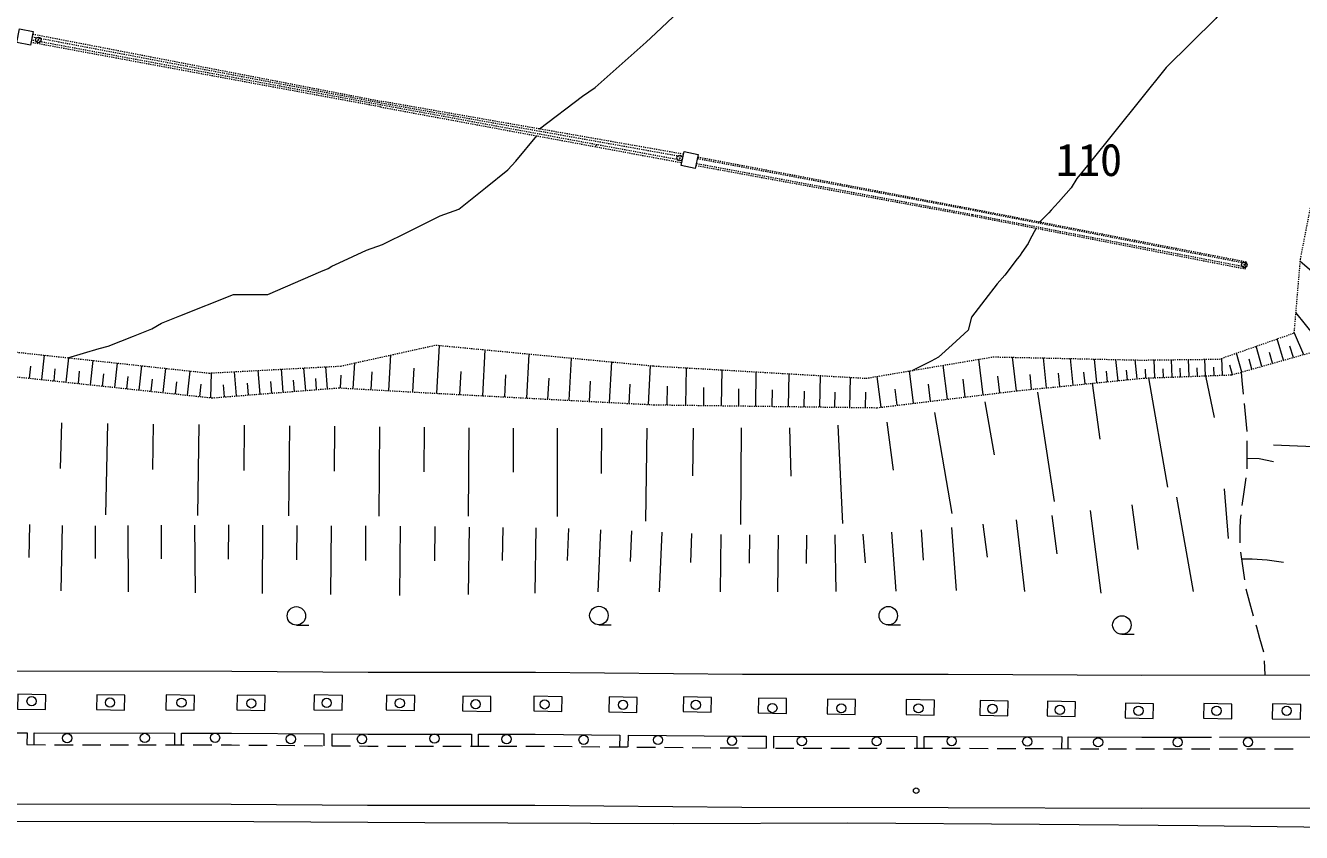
# Model space of a CAD drawing. Units: millimetres on the paper. Extents: x -420 to 420, y -297 to 297.
# Drawn here: x -174.4 to -59.3, y -227.2 to -154.5 of the extents above; entities that cross this region are included whole.
import ezdxf
from ezdxf.enums import TextEntityAlignment as Align

# ---------------------------------------------------------------- set-up
doc = ezdxf.new("R2010")
doc.units = ezdxf.units.MM
doc.header["$PDMODE"] = 32
doc.header["$PDSIZE"] = 0.5
doc.linetypes.add('DASHED', pattern=[7.5, 6, -1.5])
doc.linetypes.add('DOTTED', pattern=[1.75, 0.25, -1.5])
for name, color, linetype, lineweight in [('0-0', 7, 'Continuous', 13), ('0-1_標高値', 7, 'Continuous', 25), ('0-2_作業レイヤ1', 7, 'Continuous', 13)]:
    doc.layers.add(name, color=color, linetype=linetype, lineweight=lineweight)
doc.styles.add('@ＭＳ ゴシック', font='')
doc.styles.get('@ＭＳ ゴシック').set_extended_font_data('@MS Gothic')

# ---------------------------------------------------------------- blocks, each defined once
blk = doc.blocks.new('ggNum000032')
at = {"layer": '0-2_作業レイヤ1'}
for p, q in [((21724091, 158858045), (21726591, 158858040)), ((21727841, 158858038), (21730341, 158858034)), ((21731591, 158858032), (21734091, 158858028)), ((21735341, 158858026), (21737841, 158858022)), ((21739091, 158858020), (21741591, 158858016)), ((21742841, 158858014), (21745341, 158858010)), ((21746591, 158858008), (21749091, 158858003)), ((21754091, 158857981), (21756591, 158857961)), ((21757841, 158857952), (21760341, 158857932)), ((21761591, 158857922), (21764091, 158857903)), ((21765341, 158857893), (21767840, 158857873)), ((21772840, 158857853), (21775340, 158857851)), ((21776590, 158857850), (21779090, 158857849)), ((21780340, 158857848), (21782840, 158857846)), ((21784090, 158857845), (21786590, 158857843)), ((21787840, 158857843), (21790340, 158857841)), ((21795340, 158857817), (21797840, 158857794)), ((21799090, 158857783), (21801590, 158857761)), ((21802840, 158857750), (21805340, 158857728)), ((21806590, 158857717), (21809090, 158857695)), ((21810340, 158857684), (21812840, 158857662)), ((21814090, 158857651), (21816589, 158857628)), ((21817839, 158857617), (21820339, 158857595)), ((21821589, 158857590), (21824089, 158857587)), ((21825339, 158857586), (21827839, 158857583)), ((21829089, 158857581), (21831589, 158857579)), ((21832839, 158857577), (21835339, 158857574)), ((21836589, 158857573), (21839089, 158857570)), ((21840339, 158857569), (21842839, 158857566)), ((21844089, 158857564), (21846589, 158857561)), ((21851589, 158857548), (21854089, 158857539)), ((21855339, 158857535), (21857839, 158857525)), ((21859089, 158857521), (21861589, 158857512)), ((21862839, 158857507), (21865339, 158857498)), ((21866589, 158857493), (21869089, 158857484)), ((21870339, 158857480), (21872839, 158857471)), ((21877839, 158857465), (21880339, 158857466)), ((21881589, 158857467), (21884089, 158857469)), ((21885339, 158857469), (21887839, 158857471)), ((21889089, 158857472), (21891589, 158857473)), ((21892839, 158857474), (21895339, 158857475))]:
    blk.add_line(p, q, dxfattribs=at)
for points in [[(21750341, 158858001), (21751766, 158857999), (21752841, 158857991)], [(21769090, 158857864), (21770202, 158857855), (21771590, 158857854)], [(21791590, 158857840), (21792813, 158857839), (21794090, 158857828)], [(21847839, 158857560), (21848693, 158857559), (21850339, 158857553)], [(21874089, 158857466), (21874894, 158857463), (21876589, 158857464)]]:
    blk.add_lwpolyline(points, dxfattribs=at)
blk = doc.blocks.new('~4423')
at = {"layer": '0-2_作業レイヤ1'}
for points in [[(21801166, 158939222), (21801158, 158939213), (21800941, 158938953)], [(21683210, 158909724), (21682148, 158909793), (21681033, 158909855), (21680558, 158909879), (21679414, 158909933), (21678319, 158909982), (21677266, 158910025), (21676251, 158910064), (21675267, 158910099), (21674309, 158910130), (21673370, 158910158), (21672446, 158910184), (21671529, 158910207), (21670615, 158910229), (21669698, 158910250), (21668771, 158910271), (21667830, 158910291), (21666867, 158910312), (21665879, 158910333), (21664857, 158910356), (21663798, 158910381), (21662695, 158910408), (21661726, 158910433), (21660619, 158910448), (21659605, 158910438), (21658654, 158910418), (21657737, 158910399), (21656823, 158910393), (21655884, 158910415), (21654890, 158910477), (21653811, 158910590), (21653602, 158910618), (21652596, 158910756), (21651743, 158910889), (21650814, 158911067), (21649867, 158911274)], [(21720231, 158908070), (21719809, 158908038), (21718894, 158907980), (21717959, 158907933), (21716985, 158907896), (21715951, 158907869), (21714838, 158907850), (21714714, 158907848), (21713572, 158907839), (21712480, 158907839), (21711434, 158907847), (21710426, 158907864), (21709449, 158907887), (21708499, 158907917), (21707567, 158907954), (21706647, 158907996), (21705734, 158908043), (21704821, 158908094), (21703900, 158908150), (21702967, 158908208), (21702013, 158908270), (21701033, 158908333), (21700021, 158908398), (21698970, 158908464), (21697873, 158908530), (21696898, 158908587), (21695759, 158908656), (21694677, 158908729), (21693642, 158908808), (21692647, 158908889), (21691685, 158908973), (21690748, 158909059), (21689827, 158909147), (21688916, 158909234), (21688006, 158909321), (21687090, 158909407), (21686160, 158909491), (21685209, 158909573), (21684228, 158909651), (21683210, 158909724)]]:
    blk.add_lwpolyline(points, dxfattribs=at)
blk = doc.blocks.new('slope~4421')
at = {"layer": '0-2_作業レイヤ1'}
for p, q in [((21904791, 158916102), (21896322, 158923390)), ((21899664, 158911633), (21895739, 158916520)), ((21779535, 158905576), (21779896, 158912055)), ((21785751, 158905247), (21786078, 158911463)), ((21891133, 158909226), (21890365, 158911947)), ((21894032, 158910044), (21893214, 158912943)), ((21726109, 158907438), (21726463, 158910733)), ((21729401, 158907083), (21729755, 158910376)), ((21732690, 158906730), (21733044, 158910019)), ((21773056, 158905937), (21773325, 158910761)), ((21791711, 158904932), (21792025, 158910893)), ((21797427, 158904631), (21797728, 158910347)), ((21802908, 158904342), (21803197, 158909823)), ((21853413, 158905363), (21852829, 158910181)), ((21857952, 158905913), (21857403, 158910452)), ((21861996, 158906317), (21861593, 158910361)), ((21865601, 158906677), (21865242, 158910282)), ((21868816, 158906997), (21868496, 158910211)), ((21871682, 158907282), (21871396, 158910148)), ((21874237, 158907537), (21873983, 158910092)), ((21876643, 158907684), (21876552, 158910094)), ((21878992, 158907773), (21878903, 158910122)), ((21881283, 158907859), (21881196, 158910150)), ((21883516, 158907943), (21883432, 158910177)), ((21885811, 158908030), (21885725, 158910325)), ((21888412, 158908458), (21887691, 158911012)), ((21889772, 158908842), (21889388, 158910203)), ((21892582, 158909635), (21892173, 158911084)), ((21724461, 158907615), (21724638, 158909263)), ((21727755, 158907260), (21727932, 158908907)), ((21731046, 158906906), (21731223, 158908551)), ((21734333, 158906553), (21734510, 158908196)), ((21735976, 158906376), (21736330, 158909662)), ((21739259, 158906023), (21739612, 158909306)), ((21742538, 158905670), (21742891, 158908949)), ((21745814, 158905318), (21746167, 158908594)), ((21748961, 158904979), (21749058, 158908334)), ((21752442, 158905224), (21752184, 158908501)), ((21755637, 158905475), (21755386, 158908671)), ((21758754, 158905721), (21758509, 158908837)), ((21761794, 158905960), (21761554, 158909000)), ((21764758, 158906193), (21764524, 158909158)), ((21766494, 158906303), (21766591, 158908041)), ((21768232, 158906206), (21768426, 158909683)), ((21770644, 158906072), (21770779, 158908484)), ((21776296, 158905757), (21776476, 158908996)), ((21782643, 158905411), (21782807, 158908519)), ((21788731, 158905090), (21788888, 158908070)), ((21808164, 158904065), (21808441, 158909321)), ((21813216, 158903969), (21813282, 158909023)), ((21818053, 158903906), (21818117, 158908743)), ((21822683, 158903845), (21822743, 158908475)), ((21827114, 158903787), (21827172, 158908218)), ((21844001, 158904223), (21843470, 158908604)), ((21848595, 158904779), (21848039, 158909374)), ((21859974, 158906116), (21859773, 158908138)), ((21863798, 158906497), (21863619, 158908300)), ((21867208, 158906837), (21867048, 158908444)), ((21870249, 158907139), (21870106, 158908572)), ((21872959, 158907409), (21872832, 158908687)), ((21875438, 158907639), (21875393, 158908844)), ((21877817, 158907729), (21877773, 158908903)), ((21880137, 158907816), (21880094, 158908961)), ((21882399, 158907901), (21882357, 158909018)), ((21884664, 158907987), (21884620, 158909134)), ((21887134, 158908098), (21886774, 158909375)), ((21737617, 158906199), (21737794, 158907841)), ((21740898, 158905847), (21741075, 158907486)), ((21744176, 158905494), (21744352, 158907132)), ((21747490, 158905137), (21747670, 158906813)), ((21750803, 158905095), (21750674, 158906733)), ((21754040, 158905350), (21753914, 158906947)), ((21757196, 158905598), (21757073, 158907156)), ((21760274, 158905840), (21760154, 158907360)), ((21763276, 158906077), (21763159, 158907559)), ((21794569, 158904782), (21794720, 158907640)), ((21800167, 158904486), (21800312, 158907227)), ((21805536, 158904203), (21805674, 158906831)), ((21810689, 158904003), (21810723, 158906529)), ((21815634, 158903938), (21815666, 158906356)), ((21831355, 158903731), (21831411, 158907972)), ((21835415, 158903678), (21835468, 158907737)), ((21839619, 158903692), (21839113, 158907871)), ((21846298, 158904501), (21846020, 158906798)), ((21851004, 158905071), (21850712, 158907480)), ((21855683, 158905638), (21855408, 158907908)), ((21820368, 158903875), (21820398, 158906190)), ((21824898, 158903816), (21824927, 158906031)), ((21829234, 158903759), (21829262, 158905879)), ((21833385, 158903704), (21833412, 158905734)), ((21837519, 158903650), (21837547, 158905754)), ((21841810, 158903958), (21841545, 158906148))]:
    blk.add_line(p, q, dxfattribs=at)
blk = doc.blocks.new('gr_slope_fill~4422')
at = {"layer": '0-0'}
blk.add_blockref('slope~4421', (0, 0), dxfattribs=at)
blk = doc.blocks.new('gr_slope_fill~4743')
at = {"layer": '0-2_作業レイヤ1', "linetype": 'DASHED'}
for p, q in [((21771930, 158944320), (21724636, 158953050)), ((21724870, 158954185), (21772058, 158945083)), ((21771930, 158944320), (21812647, 158936787)), ((21812893, 158937927), (21772058, 158945083)), ((21888883, 158922421), (21889035, 158923330))]:
    blk.add_line(p, q, dxfattribs=at)
at = {"layer": '0-2_作業レイヤ1'}
for p, q in [((21895504, 158913743), (21896776, 158910818)), ((21895417, 158910435), (21894922, 158911943))]:
    blk.add_line(p, q, dxfattribs=at)
for points in [[(21793428, 158941338), (21799251, 158945791), (21800928, 158946964), (21805423, 158950940), (21807834, 158953071), (21809148, 158954306), (21811483, 158956521)], [(21906004, 158984310), (21903690, 158981297), (21903092, 158980503), (21901158, 158978118), (21899679, 158976295), (21898810, 158975307), (21897320, 158973493), (21896741, 158972787), (21896386, 158972414), (21895847, 158971677), (21895338, 158970981), (21895118, 158970546), (21894616, 158969845), (21884895, 158956294), (21878182, 158949672), (21867749, 158936662), (21866121, 158934631), (21865335, 158933387), (21863597, 158931449), (21862626, 158930366), (21862290, 158929993), (21861042, 158928739)], [(21729625, 158910390), (21733862, 158911651), (21735096, 158911976), (21738487, 158913315), (21740971, 158914297), (21742273, 158915060), (21744754, 158916049), (21752023, 158918944), (21756686, 158918940), (21763861, 158922057), (21764831, 158922478), (21765346, 158922775), (21766304, 158923223), (21770002, 158924956), (21772172, 158925715), (21775828, 158927535), (21779973, 158929598), (21782519, 158930498), (21786132, 158933394), (21789137, 158935801), (21790231, 158937001), (21793054, 158940412)], [(21860593, 158927912), (21859738, 158926325), (21859529, 158925830), (21858668, 158924611), (21858430, 158924274), (21858291, 158924088), (21858042, 158923758), (21856376, 158921555), (21855334, 158920406), (21853653, 158918215), (21851870, 158915891), (21851416, 158914114), (21849242, 158912153), (21847384, 158910475), (21846378, 158909914), (21843861, 158908670)]]:
    blk.add_lwpolyline(points, dxfattribs=at)
at = {"layer": '0-2_作業レイヤ1', "linetype": 'DOTTED'}
for points in [[(21654674, 158929084), (21661947, 158919743), (21689754, 158914198), (21717890, 158911664), (21748723, 158908316), (21766524, 158909264), (21779412, 158912101), (21808893, 158909277), (21837590, 158907614), (21854781, 158910509), (21874850, 158910073), (21885367, 158910200), (21895504, 158913743), (21896352, 158923746), (21901366, 158949455), (21905665, 158972938), (21906128, 158988483), (21900082, 158995520), (21900418, 159001245), (21908144, 159015850)], [(21812711, 158937084), (21771936, 158944595), (21724699, 158953356)], [(21724793, 158953814), (21772014, 158944878), (21812821, 158937594)], [(21814624, 158936680), (21851990, 158929781), (21888859, 158922705), (21888951, 158923141)], [(21888951, 158923141), (21852120, 158930301), (21814759, 158937306)]]:
    blk.add_lwpolyline(points, dxfattribs=at)
at = {"layer": '0-2_作業レイヤ1', "linetype": 'DASHED'}
for points in [[(21653924, 158926603), (21660802, 158917817), (21690559, 158912381), (21719763, 158908120), (21749119, 158904962), (21766292, 158906314), (21780038, 158905548), (21808893, 158904026), (21839098, 158903629), (21858047, 158905924), (21875156, 158907628), (21887062, 158908077), (21899664, 158911633), (21910180, 158920800), (21915754, 158945814), (21910263, 158973532), (21911255, 158989251), (21901346, 158995608), (21902702, 159000106), (21913476, 159004293), (21916257, 159009060), (21912740, 159013103)], [(21889035, 158923330), (21852157, 158930455), (21814805, 158937515)], [(21814566, 158936410), (21851988, 158929582), (21888883, 158922421)]]:
    blk.add_lwpolyline(points, dxfattribs=at)
at = {"layer": '0-2_作業レイヤ1'}
for points in [[(21724559, 158952675), (21722713, 158953055), (21723095, 158954910), (21724941, 158954530)], [(21814887, 158937897), (21814477, 158935998), (21812566, 158936411), (21812976, 158938310)]]:
    blk.add_lwpolyline(points, close=True, dxfattribs=at)
for centre, radius in [((21725637, 158953389), 50), ((21812391, 158937406), 50), ((21888747, 158922949), 50), ((21844369, 158851818), 375)]:
    blk.add_circle(centre, radius, dxfattribs=at)
for p in [(21725637, 158953389), (21812391, 158937406), (21888747, 158922949)]:
    blk.add_point(p, dxfattribs=at)
at = {"layer": '0-0'}
for name in ['gr_slope_fill~4422', '~4423']:
    blk.add_blockref(name, (0, 0), dxfattribs=at)
blk = doc.blocks.new('gr_slope_fill~4744')
at = {"layer": '0-0'}
blk.add_blockref('gr_slope_fill~4743', (0, 0), dxfattribs=at)
blk = doc.blocks.new('gr_slope_fill~4745')
at = {"layer": '0-0'}
blk.add_blockref('gr_slope_fill~4744', (0, 0), dxfattribs=at)
blk = doc.blocks.new('gr_slope_fill~4746')
at = {"layer": '0-0'}
blk.add_blockref('gr_slope_fill~4745', (0, 0), dxfattribs=at)
blk = doc.blocks.new('gr_slope_fill~4747')
at = {"layer": '0-0'}
blk.add_blockref('gr_slope_fill~4746', (0, 0), dxfattribs=at)
blk = doc.blocks.new('gr_slope_fill~4748')
at = {"layer": '0-0'}
blk.add_blockref('gr_slope_fill~4747', (0, 0), dxfattribs=at)
blk = doc.blocks.new('gr_slope_fill~4749')
at = {"layer": '0-0'}
blk.add_blockref('gr_slope_fill~4748', (0, 0), dxfattribs=at)
blk = doc.blocks.new('gr_slope_fill~4750')
at = {"layer": '0-0'}
blk.add_blockref('gr_slope_fill~4749', (0, 0), dxfattribs=at)
blk = doc.blocks.new('gr_slope_fill~4751')
at = {"layer": '0-0'}
blk.add_blockref('gr_slope_fill~4750', (0, 0), dxfattribs=at)
blk = doc.blocks.new('gr_slope_fill~4752')
at = {"layer": '0-0'}
blk.add_blockref('gr_slope_fill~4751', (0, 0), dxfattribs=at)
blk = doc.blocks.new('gr_slope_fill~4753')
at = {"layer": '0-0'}
blk.add_blockref('gr_slope_fill~4752', (0, 0), dxfattribs=at)
blk = doc.blocks.new('gr_slope_fill~4754')
at = {"layer": '0-0'}
blk.add_blockref('gr_slope_fill~4753', (0, 0), dxfattribs=at)
blk = doc.blocks.new('gr_slope_fill~4755')
at = {"layer": '0-0'}
blk.add_blockref('gr_slope_fill~4754', (0, 0), dxfattribs=at)
blk = doc.blocks.new('gr_slope_fill~4756')
at = {"layer": '0-0'}
blk.add_blockref('gr_slope_fill~4755', (0, 0), dxfattribs=at)
blk = doc.blocks.new('gr_slope_fill~4757')
at = {"layer": '0-0'}
blk.add_blockref('gr_slope_fill~4756', (0, 0), dxfattribs=at)
blk = doc.blocks.new('gr_slope_fill~4758')
at = {"layer": '0-0'}
blk.add_blockref('gr_slope_fill~4757', (0, 0), dxfattribs=at)
blk = doc.blocks.new('gr_slope_fill~4759')
at = {"layer": '0-0'}
blk.add_blockref('gr_slope_fill~4758', (0, 0), dxfattribs=at)
blk = doc.blocks.new('~4946')
at = {"layer": '0-2_作業レイヤ1'}
for p, q in [((21888323, 158908433), (21888427, 158907327)), ((21868158, 158906940), (21869223, 158899371)), ((21875783, 158907652), (21878363, 158892897)), ((21883491, 158907943), (21884673, 158902318)), ((21888427, 158907327), (21888605, 158905444)), ((21860770, 158905745), (21863022, 158890946)), ((21846853, 158902999), (21849210, 158889319)), ((21853649, 158904412), (21854904, 158897275)), ((21888723, 158904189), (21888900, 158902306)), ((21728786, 158901578), (21728584, 158895383)), ((21734983, 158901498), (21734729, 158889140)), ((21741163, 158901418), (21741089, 158895255)), ((21747326, 158901339), (21747184, 158889045)), ((21753473, 158901264), (21753410, 158895131)), ((21759605, 158901196), (21759489, 158888981)), ((21765712, 158901128), (21765661, 158895049)), ((21833779, 158901260), (21834388, 158887960)), ((21840419, 158901661), (21841257, 158895157)), ((21888900, 158902306), (21889078, 158900423)), ((21771791, 158901060), (21771689, 158888960)), ((21777841, 158900993), (21777792, 158894971)), ((21783862, 158900926), (21783774, 158888939)), ((21789855, 158900866), (21789859, 158894898)), ((21795824, 158900870), (21795825, 158888918)), ((21801800, 158900874), (21801753, 158894744)), ((21807930, 158900878), (21807741, 158888286)), ((21814227, 158900882), (21814132, 158894413)), ((21820697, 158900886), (21820602, 158887845)), ((21827217, 158900925), (21827437, 158894358)), ((21889104, 158899163), (21889098, 158897272)), ((21909202, 158897909), (21892715, 158898570)), ((21889098, 158897272), (21889092, 158895381)), ((21886014, 158892644), (21886572, 158885937)), ((21888957, 158894130), (21888697, 158892256)), ((21879561, 158891529), (21881827, 158878771)), ((21888697, 158892256), (21888438, 158890383)), ((21862721, 158889062), (21863373, 158883859)), ((21867921, 158889740), (21869329, 158878519)), ((21873522, 158890511), (21874358, 158884440)), ((21724430, 158887814), (21724329, 158883370)), ((21728874, 158887714), (21728673, 158878856)), ((21733303, 158887666), (21733333, 158883224)), ((21737745, 158887695), (21737802, 158878714)), ((21742236, 158887725), (21742266, 158883189)), ((21746772, 158887755), (21746831, 158878592)), ((21751353, 158887762), (21751320, 158883147)), ((21755968, 158887729), (21755901, 158878471)), ((21760597, 158887696), (21760564, 158883052)), ((21765240, 158887663), (21765173, 158878346)), ((21769898, 158887629), (21769865, 158882957)), ((21774571, 158887596), (21774504, 158878221)), ((21779258, 158887542), (21779201, 158882914)), ((21783886, 158887484), (21783768, 158878378)), ((21788439, 158887427), (21788383, 158882948)), ((21792918, 158887371), (21792804, 158878558)), ((21797324, 158887294), (21797151, 158882968)), ((21849150, 158887420), (21849771, 158878899)), ((21853395, 158887892), (21853959, 158883396)), ((21857891, 158888456), (21859002, 158878785)), ((21801651, 158887121), (21801299, 158878727)), ((21805847, 158886953), (21805683, 158882844)), ((21809957, 158886789), (21809628, 158878731)), ((21813986, 158886627), (21813828, 158882677)), ((21817936, 158886488), (21817853, 158878723)), ((21821818, 158886447), (21821778, 158882583)), ((21825682, 158886407), (21825601, 158878716)), ((21829527, 158886366), (21829487, 158882546)), ((21833347, 158886416), (21833494, 158878760)), ((21837174, 158886522), (21837464, 158882659)), ((21841037, 158886812), (21841618, 158878829)), ((21845027, 158887111), (21845336, 158882987)), ((21888158, 158887249), (21888137, 158885358)), ((21888230, 158884104), (21888494, 158882232)), ((21888494, 158882232), (21888759, 158880359)), ((21888975, 158879119), (21889472, 158877294)), ((21889472, 158877294), (21889970, 158875470)), ((21760539, 158874216), (21762206, 158874216)), ((21801451, 158874264), (21803118, 158874264)), ((21840595, 158874240), (21842262, 158874240)), ((21872195, 158872976), (21873862, 158872976)), ((21890816, 158872433), (21891333, 158870614)), ((21891436, 158869362), (21891523, 158867473))]:
    blk.add_line(p, q, dxfattribs=at)
for points in [[(21892715, 158896284), (21890756, 158896694), (21889148, 158896766)], [(21888265, 158889134), (21888171, 158888458), (21888158, 158887249)], [(21894046, 158882679), (21891860, 158883006), (21889828, 158883126), (21888492, 158883126)], [(21890302, 158874253), (21890379, 158873970), (21890816, 158872433)], [(21705276, 158858046), (21705276, 158859647), (21722598, 158859647), (21724102, 158859644), (21724098, 158858045)], [(21725075, 158858043), (21725078, 158859643), (21744046, 158859612), (21744043, 158858012)], [(21744987, 158858010), (21744990, 158859610), (21751774, 158859599), (21764260, 158859501), (21764247, 158857902)], [(21765384, 158857893), (21765396, 158859493), (21770209, 158859455), (21784205, 158859445), (21784203, 158857845)], [(21785188, 158857844), (21785189, 158859444), (21792821, 158859439), (21804270, 158859337), (21804254, 158857738)], [(21805423, 158857727), (21805438, 158859327), (21820819, 158859191), (21824070, 158859187), (21824067, 158857587)], [(21825107, 158857586), (21825110, 158859186), (21844454, 158859164), (21844451, 158857564)], [(21845434, 158857563), (21845438, 158859163), (21848697, 158859159), (21864048, 158859103), (21864041, 158857503)], [(21864937, 158857499), (21864944, 158859099), (21874896, 158859063), (21884292, 158859069)], [(21885412, 158859069), (21901565, 158859079), (21904191, 158859048), (21904170, 158857447)], [(22027170, 158846199), (22004676, 158846159), (21982442, 158846534), (21958420, 158846687), (21931836, 158846695), (21900364, 158846815), (21882485, 158847046), (21861046, 158847238), (21835138, 158847423), (21811562, 158847327), (21777896, 158847455), (21754788, 158847607), (21721536, 158847663), (21709981, 158847754), (21703781, 158849023), (21703629, 158849255), (21703629, 158849495), (21703653, 158849719), (21703837, 158849903), (21703997, 158850015), (21705341, 158850047)], [(21705341, 158850047), (21722590, 158850047), (21751728, 158849999), (21770168, 158849855), (21792775, 158849839), (21820771, 158849591), (21848674, 158849559), (21874881, 158849463), (21901510, 158849479), (21935214, 158849071), (21965891, 158848983), (21996664, 158848735), (22028384, 158848663), (22050810, 158848464), (22074231, 158848311), (22100003, 158848119)]]:
    blk.add_lwpolyline(points, dxfattribs=at)
for points in [[(21722819, 158862858), (21726618, 158862782), (21726659, 158864781), (21722860, 158864858)], [(21733491, 158862794), (21737290, 158862718), (21737331, 158864717), (21733532, 158864794)], [(21742899, 158862770), (21746698, 158862694), (21746739, 158864693), (21742940, 158864770)], [(21752475, 158862754), (21756274, 158862678), (21756315, 158864677), (21752516, 158864754)], [(21762915, 158862770), (21766714, 158862694), (21766755, 158864693), (21762956, 158864770)], [(21772699, 158862754), (21776498, 158862678), (21776539, 158864677), (21772740, 158864754)], [(21783019, 158862618), (21786818, 158862542), (21786859, 158864541), (21783060, 158864618)], [(21792635, 158862602), (21796434, 158862526), (21796475, 158864525), (21792676, 158864602)], [(21802787, 158862490), (21806586, 158862414), (21806627, 158864413), (21802828, 158864490)], [(21812851, 158862514), (21816650, 158862438), (21816691, 158864437), (21812892, 158864514)], [(21823011, 158862346), (21826810, 158862270), (21826851, 158864269), (21823052, 158864346)], [(21832339, 158862210), (21836138, 158862134), (21836179, 158864133), (21832380, 158864210)], [(21842995, 158862130), (21846794, 158862054), (21846835, 158864053), (21843036, 158864130)], [(21852979, 158862010), (21856778, 158861934), (21856819, 158863933), (21853020, 158864010)], [(21862091, 158861922), (21865890, 158861846), (21865931, 158863845), (21862132, 158863922)], [(21872627, 158861650), (21876426, 158861574), (21876467, 158863573), (21872668, 158863650)], [(21883243, 158861610), (21887042, 158861534), (21887083, 158863533), (21883284, 158863610)], [(21892539, 158861546), (21896338, 158861470), (21896379, 158863469), (21892580, 158863546)]]:
    blk.add_lwpolyline(points, close=True, dxfattribs=at)
for centre, radius in [((21760539, 158875466), 1250), ((21801451, 158875514), 1250), ((21840595, 158875490), 1250), ((21872195, 158874226), 1250), ((21724723, 158863914), 625), ((21735323, 158863738), 625), ((21744995, 158863722), 625), ((21754443, 158863626), 625), ((21764627, 158863690), 625), ((21774521, 158863643), 625), ((21784779, 158863514), 625), ((21794123, 158863490), 625), ((21804715, 158863426), 625), ((21814563, 158863418), 625), ((21824923, 158862994), 625), ((21834243, 158862962), 625), ((21844683, 158862962), 625), ((21854691, 158862890), 625), ((21863811, 158862746), 625), ((21874443, 158862626), 625), ((21884995, 158862626), 625), ((21894475, 158862626), 625), ((21729531, 158858921), 625), ((21740027, 158858950), 625), ((21749539, 158858976), 625), ((21759796, 158858790), 625), ((21769403, 158858794), 625), ((21779211, 158858873), 625), ((21788963, 158858786), 625), ((21799387, 158858706), 625), ((21809451, 158858674), 625), ((21819459, 158858562), 625), ((21828907, 158858520), 625), ((21839027, 158858488), 625), ((21849171, 158858519), 625), ((21859395, 158858456), 625), ((21868987, 158858358), 625), ((21879732, 158858366), 625), ((21889251, 158858382), 625)]:
    blk.add_circle(centre, radius, dxfattribs=at)
at = {"layer": '0-0'}
for name in ['gr_slope_fill~4759', 'ggNum000032']:
    blk.add_blockref(name, (0, 0), dxfattribs=at)
blk = doc.blocks.new('~4084')
at = {"layer": '0-2_作業レイヤ1'}
blk.add_lwpolyline([(21705341, 158868047), (21722605, 158868047), (21751813, 158867999), (21770245, 158867855), (21792861, 158867839), (21820861, 158867591), (21848717, 158867559), (21874909, 158867463), (21901613, 158867479), (21935349, 158867071), (21963230, 158866991), (21965989, 158866983), (21996757, 158866735), (22028485, 158866663), (22050949, 158866463), (22074357, 158866311), (22100101, 158866119), (22126125, 158866031), (22150685, 158865983), (22175509, 158865847), (22201029, 158865815), (22227301, 158865463), (22238069, 158865319)], dxfattribs=at)
blk = doc.blocks.new('元図より')
at = {"layer": '0-0'}
for name in ['~4946', '~4084']:
    blk.add_blockref(name, (0, 0), dxfattribs=at)

msp = doc.modelspace()

# ---------------------------------------------------------------- block references
at = {"layer": '0-0', "xscale": 0.0006666667, "yscale": 0.0006666667}
msp.add_blockref('元図より', (-14656.961, -106124.681), dxfattribs=at)

# ---------------------------------------------------------------- texts
at = {"layer": '0-1_標高値', "style": '@ＭＳ ゴシック'}
msp.add_text('110', height=2.933, dxfattribs=at).set_placement((-81.461, -168.907), align=Align.BOTTOM_LEFT)

doc.saveas('drawing.dxf')
